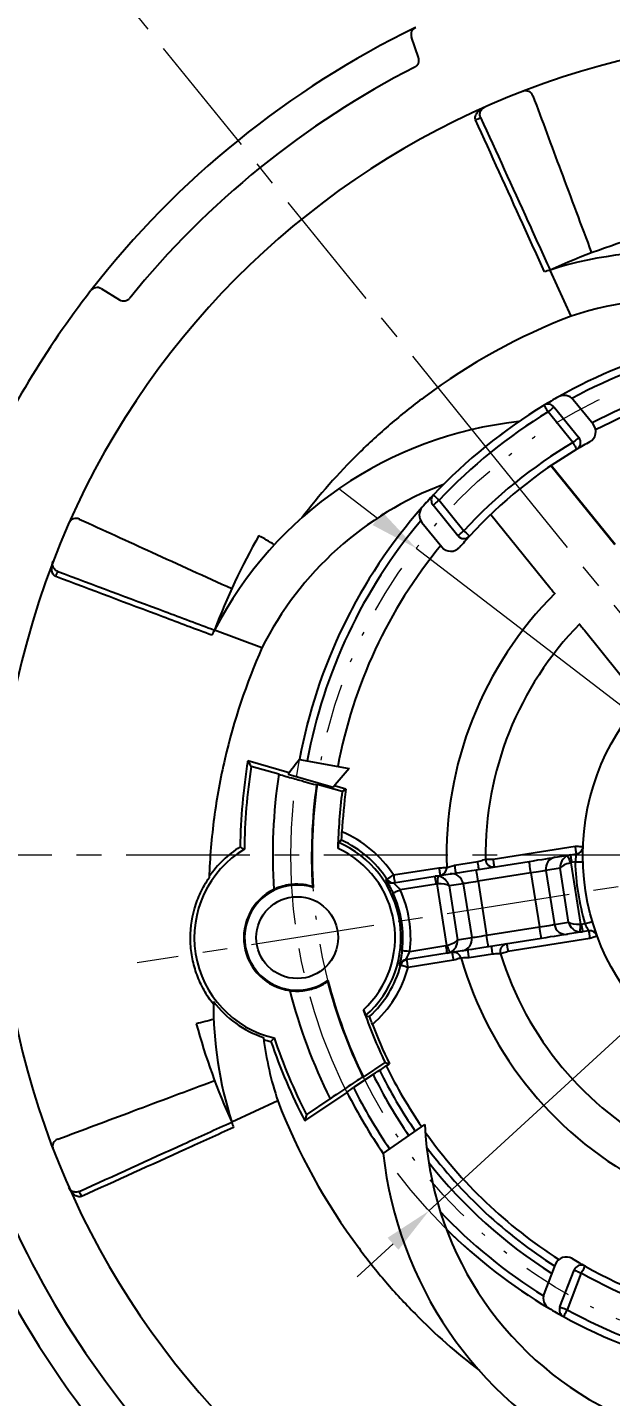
# Model space of a CAD drawing. Header units: millimetres. Extents: x 2517 to 6633, y 792 to 3241.
# Drawn here: x 3338.63 to 3353.6, y 991.24 to 1026.37 of the extents above; entities that cross this region are included whole.
import ezdxf

# ---------------------------------------------------------------- set-up
doc = ezdxf.new("R2010")
doc.units = ezdxf.units.MM
doc.linetypes.add('CENTER', pattern=[50.8, 31.75, -6.35, 6.35, -6.35])
doc.linetypes.add('DIVIDE', pattern=[31.75, 12.7, -6.35, 0, -6.35, 0, -6.35])
for name, color, linetype, lineweight in [('中心线', 1, 'CENTER', 9), ('双点划线', 5, 'DIVIDE', 9), ('实线', 7, 'Continuous', 25), ('尺寸标注', 2, 'Continuous', 9)]:
    doc.layers.add(name, color=color, linetype=linetype, lineweight=lineweight)
doc.styles.add('st', font='txt.shx')
doc.dimstyles.new('2st', dxfattribs={"dimscale": 0.5, "dimtxt": 2.5, "dimasz": 2.5, "dimexe": 1.25, "dimexo": 0, "dimtad": 1, "dimtoh": 1, "dimdec": 1, "dimlfac": 0.5, "dimdsep": 46, "dimtxsty": 'st', "dimcen": 0, "dimclrd": 256, "dimclre": 256, "dimclrt": 3, "dimadec": 0, "dimazin": 2, "dimtfac": 1, "dimtdec": 1, "dimtofl": 0, "dimtmove": 0, "dimatfit": 1, "dimfxl": 1, "dimlwd": -1, "dimlwe": -1, "dimarcsym": 0})
doc.dimstyles.new('st', dxfattribs={"dimscale": 0.5, "dimtxt": 2.5, "dimasz": 2.5, "dimexe": 1.25, "dimexo": 0, "dimtad": 1, "dimtoh": 1, "dimdsep": 46, "dimtxsty": 'st', "dimcen": 0, "dimclrd": 256, "dimclre": 256, "dimclrt": 3, "dimadec": 3, "dimazin": 2, "dimtfac": 1, "dimtmove": 0, "dimatfit": 1, "dimfxl": 1, "dimlwd": -1, "dimlwe": -1, "dimarcsym": 0})

# ---------------------------------------------------------------- blocks, each defined once
blk = doc.blocks.new('*D308')
at = {"layer": 'Defpoints', "color": 0, "ltscale": 0.1, "transparency": 16777216}
for p in [(3349.709, 1031.79), (3367.979, 1028.812), (3350.519, 1015.466), (3358.889, 1005.13), (3358.889, 1005.13)]:
    blk.add_point(p, dxfattribs=at)
at = {"layer": '中心线', "ltscale": 0.1, "transparency": 16777216}
for p, q in [((3367.979, 1028.812), (3369.217, 1032.037)), ((3350.519, 1015.466), (3340.751, 1027.528))]:
    blk.add_line(p, q, dxfattribs=at)
blk.add_arc((3358.889, 1005.13), 28.196, 71.5403, 126.4597, dxfattribs=at)
for points in [[(3367.887, 1032.071), (3367.746, 1031.679), (3368.993, 1031.453)], [(3342.26, 1027.643), (3342.005, 1027.972), (3341.144, 1027.043)]]:
    blk.add_solid(points, dxfattribs=at)
at = {"layer": '中心线', "color": 3, "ltscale": 0.1, "transparency": 16777216, "insert": (3355.489, 1034.065), "char_height": 1.25, "attachment_point": 5, "rotation": 6.7014, "style": 'st'}
blk.add_mtext('60°', dxfattribs=at)
blk = doc.blocks.new('*D309')
at = {"layer": 'Defpoints', "color": 0, "ltscale": 0.1, "transparency": 16777216}
for p in [(3368.84, 1014.252), (3348.937, 996.008)]:
    blk.add_point(p, dxfattribs=at)
at = {"layer": '尺寸标注', "ltscale": 0.1, "transparency": 16777216}
for p, q in [((3369.762, 1015.097), (3378.157, 1022.793)), ((3378.157, 1022.793), (3381.803, 1022.793)), ((3348.937, 996.008), (3368.84, 1014.252)), ((3348.016, 995.163), (3347.094, 994.318))]:
    blk.add_line(p, q, dxfattribs=at)
for points in [[(3369.621, 1015.25), (3369.903, 1014.943), (3368.84, 1014.252)], [(3347.875, 995.317), (3348.156, 995.01), (3348.937, 996.008)]]:
    blk.add_solid(points, dxfattribs=at)
at = {"layer": '尺寸标注', "color": 3, "ltscale": 0.1, "transparency": 16777216, "insert": (3380.136, 1023.73), "char_height": 1.25, "attachment_point": 5, "style": 'st'}
blk.add_mtext('∅27', dxfattribs=at)
blk = doc.blocks.new('*D414')
at = {"layer": 'Defpoints', "color": 0, "ltscale": 0.1, "transparency": 16777216}
for p in [(3348.61, 1013.007), (3369.168, 997.253)]:
    blk.add_point(p, dxfattribs=at)
at = {"layer": '尺寸标注', "ltscale": 0.1, "transparency": 16777216}
for p, q in [((3347.618, 1013.767), (3346.626, 1014.528)), ((3348.61, 1013.007), (3369.168, 997.253)), ((3370.16, 996.493), (3379.494, 989.34)), ((3379.494, 989.34), (3386.81, 989.34))]:
    blk.add_line(p, q, dxfattribs=at)
for points in [[(3347.744, 1013.933), (3347.491, 1013.602), (3348.61, 1013.007)], [(3370.286, 996.658), (3370.033, 996.327), (3369.168, 997.253)]]:
    blk.add_solid(points, dxfattribs=at)
at = {"layer": '尺寸标注', "color": 3, "ltscale": 0.1, "transparency": 16777216, "insert": (3383.308, 990.688), "char_height": 1.25, "attachment_point": 5, "style": 'st'}
blk.add_mtext('%%c26{}{\\H0.71x;\\C3;\\S+0.03^  0;}', dxfattribs=at)

msp = doc.modelspace()

# ---------------------------------------------------------------- linework, layer by layer
at = {"layer": '中心线', "ltscale": 0.1}
for p, q in [((3358.8888, 1005.13), (3350.5188, 1015.4661)), ((3372.608, 1007.3029), (3341.4506, 1002.3681)), ((3384.9778, 1005.13), (3326.5746, 1005.13))]:
    msp.add_line(p, q, dxfattribs=at)
msp.add_circle((3358.8888, 1005.13), 13.5, dxfattribs=at)
at = {"layer": '双点划线', "ltscale": 0.1}
msp.add_circle((3358.8888, 1005.13), 12.95, dxfattribs=at)
at = {"layer": '实线'}
for p, q in [((3348.6698, 1025.5932), (3348.4886, 1026.1195)), ((3351.3456, 1024.7285), (3351.3457, 1024.7285)), ((3352.5854, 1018.9614), (3352.0463, 1020.1444)), ((3340.5203, 1019.6668), (3340.9973, 1019.3802)), ((3352.1501, 1016.6296), (3352.7857, 1015.8446)), ((3353.1518, 1016.187), (3352.6408, 1016.8182)), ((3352.6303, 1015.7188), (3351.9947, 1016.5037)), ((3353.7059, 1013.0916), (3352.0627, 1015.1208)), ((3353.7206, 1013.1012), (3352.0772, 1015.1306)), ((3349.1969, 1014.2382), (3349.8326, 1013.4532)), ((3349.6772, 1013.3274), (3349.0415, 1014.1123)), ((3350.5229, 1013.872), (3352.0397, 1011.9988)), ((3348.7551, 1013.6716), (3349.2661, 1013.0404)), ((3344.6513, 1010.4532), (3343.4337, 1010.9084)), ((3352.9263, 1010.904), (3354.2609, 1009.2559)), ((3345.3497, 1007.2459), (3344.288, 1007.5504)), ((3345.6148, 1007.5902), (3346.893, 1007.3533)), ((3345.0813, 1007.2094), (3344.3761, 1007.4116)), ((3346.4826, 1006.873), (3345.3206, 1007.2062)), ((3346.0526, 1006.9399), (3346.0672, 1006.9494)), ((3346.7107, 1006.7649), (3346.0672, 1006.9494)), ((3346.5079, 1006.9047), (3346.5151, 1006.9027)), ((3346.8075, 1006.8279), (3346.5163, 1006.9114)), ((3346.7107, 1006.7649), (3346.8075, 1006.8279)), ((3350.5894, 1005.0305), (3352.6932, 1005.3637)), ((3350.3894, 1005.0281), (3350.5894, 1005.0305)), ((3352.1808, 1005.08), (3352.5684, 1005.1414)), ((3352.5684, 1005.1414), (3352.7244, 1005.1662)), ((3348.0271, 1004.6247), (3349.1941, 1004.8095)), ((3349.0932, 1004.591), (3349.4809, 1004.6524)), ((3349.5923, 1004.8726), (3350.1903, 1004.9673)), ((3350.1516, 1004.7587), (3351.51, 1004.9738)), ((3351.557, 1004.6775), (3350.1985, 1004.4623)), ((3351.557, 1004.6775), (3351.776, 1003.2947)), ((3352.3032, 1004.7957), (3351.9402, 1004.7382)), ((3351.9402, 1004.7382), (3352.1593, 1003.3554)), ((3352.5222, 1003.4129), (3352.3032, 1004.7957)), ((3352.5755, 1004.937), (3352.8248, 1003.3626)), ((3352.6911, 1004.9584), (3352.5997, 1004.9439)), ((3345.9508, 1004.3226), (3345.9651, 1004.3043)), ((3348.0244, 1004.4217), (3349.0932, 1004.591)), ((3349.1245, 1004.3935), (3348.1967, 1004.2465)), ((3349.399, 1002.82), (3349.1497, 1004.3944)), ((3349.8152, 1004.4016), (3349.4523, 1004.3442)), ((3349.4523, 1004.3442), (3349.6713, 1002.9614)), ((3349.8152, 1004.4016), (3350.0343, 1003.0189)), ((3350.1985, 1004.4623), (3350.4175, 1003.0796)), ((3350.4175, 1003.0796), (3351.776, 1003.2947)), ((3352.1593, 1003.3554), (3352.5222, 1003.4129)), ((3352.85, 1003.3636), (3352.9414, 1003.3781)), ((3349.6713, 1002.9614), (3350.0343, 1003.0189)), ((3351.8229, 1002.9984), (3350.4645, 1002.7833)), ((3353.0686, 1002.9932), (3350.9648, 1002.66)), ((3352.8813, 1003.1661), (3352.4936, 1003.1047)), ((3353.0373, 1003.1908), (3352.8813, 1003.1661)), ((3349.4061, 1002.6156), (3348.3372, 1002.4464)), ((3348.447, 1002.6662), (3349.3748, 1002.8132)), ((3349.7937, 1002.677), (3349.4061, 1002.6156)), ((3350.5657, 1002.5968), (3349.9678, 1002.5021)), ((3349.5695, 1002.439), (3348.4025, 1002.2542)), ((3346.3345, 1001.8999), (3346.3425, 1001.9217)), ((3347.257, 999.4376), (3347.812, 999.8119)), ((3347.812, 999.8119), (3347.9235, 999.7819)), ((3347.8398, 999.7254), (3347.9235, 999.7819)), ((3347.5011, 999.5075), (3346.9994, 999.1691)), ((3347.2401, 999.4421), (3347.257, 999.4376)), ((3345.7506, 998.3162), (3346.8362, 999.0485)), ((3345.0573, 998.8267), (3343.8744, 998.2876)), ((3345.7915, 998.4754), (3346.3997, 998.8857)), ((3347.7631, 997.4835), (3348.8344, 998.2199)), ((3352.1815, 994.6332), (3351.8905, 993.875)), ((3352.2992, 993.5444), (3352.6611, 994.4873)), ((3352.8478, 994.4157), (3352.4859, 993.4727))]:
    msp.add_line(p, q, dxfattribs=at)
at = {"layer": '实线', "flags": 128}
for points in [[(3351.6048, 1024.6119), (3351.6048, 1024.6119)], [(3351.891, 1016.6748), (3351.893, 1016.6715), (3351.8989, 1016.6618), (3351.9085, 1016.6459), (3351.9214, 1016.6247), (3351.9371, 1016.5988), (3351.955, 1016.5692), (3351.9744, 1016.5371), (3351.9947, 1016.5037)], [(3351.9947, 1016.5037), (3352.025, 1016.5283), (3352.0541, 1016.5519), (3352.081, 1016.5737), (3352.1046, 1016.5927), (3352.1239, 1016.6084), (3352.1383, 1016.62), (3352.1471, 1016.6272), (3352.1501, 1016.6296)], [(3352.6303, 1015.7188), (3352.6606, 1015.7433), (3352.6898, 1015.7669), (3352.7167, 1015.7887), (3352.7402, 1015.8078), (3352.7595, 1015.8234), (3352.7739, 1015.8351), (3352.7828, 1015.8422), (3352.7857, 1015.8446)], [(3352.6303, 1015.7188), (3352.6502, 1015.6852), (3352.6693, 1015.6529), (3352.6869, 1015.6231), (3352.7023, 1015.597), (3352.7149, 1015.5756), (3352.7243, 1015.5597), (3352.7301, 1015.5499), (3352.7321, 1015.5466)], [(3349.0415, 1014.1123), (3349.0445, 1014.1147), (3349.0533, 1014.1219), (3349.0677, 1014.1335), (3349.087, 1014.1492), (3349.1106, 1014.1683), (3349.1375, 1014.19), (3349.1666, 1014.2136), (3349.1969, 1014.2382)], [(3349.0512, 1014.3751), (3349.054, 1014.3725), (3349.0623, 1014.3647), (3349.0758, 1014.3521), (3349.0939, 1014.335), (3349.116, 1014.3143), (3349.1412, 1014.2906), (3349.1685, 1014.2649), (3349.1969, 1014.2382)], [(3339.9624, 1013.7552), (3339.9624, 1013.7552)], [(3349.6772, 1013.3274), (3349.6801, 1013.3298), (3349.689, 1013.3369), (3349.7034, 1013.3486), (3349.7227, 1013.3642), (3349.7462, 1013.3833), (3349.7731, 1013.4051), (3349.8023, 1013.4287), (3349.8326, 1013.4532)], [(3349.8326, 1013.4532), (3349.8613, 1013.4268), (3349.8889, 1013.4014), (3349.9144, 1013.378), (3349.9367, 1013.3575), (3349.955, 1013.3407), (3349.9686, 1013.3282), (3349.977, 1013.3205), (3349.9798, 1013.3179)], [(3344.3761, 1007.4116), (3344.3584, 1007.4394), (3344.288, 1007.5504)], [(3346.6074, 1005.4655), (3346.653, 1005.4944), (3346.6932, 1005.5196)], [(3352.6932, 1005.3637), (3352.7322, 1005.3622), (3352.7696, 1005.3608), (3352.8042, 1005.3595), (3352.8345, 1005.3584), (3352.8593, 1005.3574), (3352.8778, 1005.3567), (3352.8892, 1005.3563), (3352.893, 1005.3562)], [(3352.7244, 1005.1662), (3352.7238, 1005.1699), (3352.7221, 1005.1812), (3352.7192, 1005.1994), (3352.7153, 1005.224), (3352.7105, 1005.2539), (3352.7051, 1005.2881), (3352.6993, 1005.3252), (3352.6932, 1005.3637)], [(3350.6206, 1004.8329), (3350.62, 1004.8367), (3350.6183, 1004.848), (3350.6154, 1004.8662), (3350.6115, 1004.8908), (3350.6067, 1004.9207), (3350.6013, 1004.9549), (3350.5955, 1004.9919), (3350.5894, 1005.0305)], [(3351.51, 1004.9738), (3351.6241, 1004.9919), (3351.735, 1005.0094), (3351.8398, 1005.026), (3351.9355, 1005.0412), (3352.0196, 1005.0545), (3352.0897, 1005.0656), (3352.1439, 1005.0742), (3352.1808, 1005.08)], [(3352.5755, 1004.937), (3352.561, 1004.9717), (3352.547, 1005.0052), (3352.5341, 1005.0362), (3352.5227, 1005.0637), (3352.5131, 1005.0866), (3352.5057, 1005.1043), (3352.5008, 1005.116), (3352.4986, 1005.1213)], [(3352.5684, 1005.1414), (3352.569, 1005.1376), (3352.5708, 1005.1264), (3352.5737, 1005.1081), (3352.5776, 1005.0836), (3352.5823, 1005.0536), (3352.5877, 1005.0195), (3352.5936, 1004.9824), (3352.5997, 1004.9439)], [(3349.1941, 1004.8095), (3349.2331, 1004.8108), (3349.2705, 1004.812), (3349.3051, 1004.8132), (3349.3354, 1004.8142), (3349.3603, 1004.815), (3349.3787, 1004.8156), (3349.3901, 1004.816), (3349.3939, 1004.8161)], [(3349.1941, 1004.8095), (3349.2002, 1004.7709), (3349.206, 1004.7339), (3349.2114, 1004.6997), (3349.2162, 1004.6698), (3349.2201, 1004.6452), (3349.223, 1004.627), (3349.2247, 1004.6157), (3349.2253, 1004.6119)], [(3349.4809, 1004.6524), (3349.5177, 1004.6583), (3349.5719, 1004.6668), (3349.642, 1004.6779), (3349.7261, 1004.6913), (3349.8218, 1004.7064), (3349.9266, 1004.723), (3350.0375, 1004.7406), (3350.1516, 1004.7587)], [(3349.5923, 1004.8726), (3349.5984, 1004.834), (3349.6043, 1004.797), (3349.6097, 1004.7628), (3349.6144, 1004.7329), (3349.6183, 1004.7083), (3349.6212, 1004.6901), (3349.623, 1004.6788), (3349.6236, 1004.675)], [(3350.1985, 1004.4623), (3350.1894, 1004.5202), (3350.1806, 1004.5757), (3350.1725, 1004.627), (3350.1653, 1004.6719), (3350.1595, 1004.7087), (3350.1552, 1004.7361), (3350.1525, 1004.753), (3350.1516, 1004.7587)], [(3350.2216, 1004.7697), (3350.221, 1004.7735), (3350.2192, 1004.7848), (3350.2163, 1004.803), (3350.2124, 1004.8276), (3350.2077, 1004.8575), (3350.2023, 1004.8917), (3350.1964, 1004.9287), (3350.1903, 1004.9673)], [(3351.557, 1004.6775), (3351.5478, 1004.7353), (3351.539, 1004.7909), (3351.5309, 1004.8421), (3351.5238, 1004.887), (3351.5179, 1004.9239), (3351.5136, 1004.9513), (3351.5109, 1004.9681), (3351.51, 1004.9738)], [(3351.9402, 1004.7382), (3351.9192, 1004.7349), (3351.8882, 1004.73), (3351.8481, 1004.7236), (3351.8001, 1004.716), (3351.7454, 1004.7073), (3351.6855, 1004.6979), (3351.6221, 1004.6878), (3351.557, 1004.6775)], [(3352.6911, 1004.9584), (3352.7301, 1004.9595), (3352.7676, 1004.9605), (3352.8022, 1004.9615), (3352.8325, 1004.9623), (3352.8574, 1004.963), (3352.8758, 1004.9635), (3352.8872, 1004.9638), (3352.8911, 1004.9639)], [(3347.8259, 1004.5095), (3347.8296, 1004.5102), (3347.8445, 1004.5129), (3347.8594, 1004.5157)], [(3347.8594, 1004.5157), (3347.8629, 1004.5179), (3347.8726, 1004.5242), (3347.8882, 1004.5344), (3347.909, 1004.5479), (3347.9344, 1004.5644), (3347.9632, 1004.5832), (3347.9946, 1004.6035), (3348.0271, 1004.6247)], [(3348.0271, 1004.6247), (3348.0332, 1004.5861), (3348.0391, 1004.5491), (3348.0445, 1004.5149), (3348.0492, 1004.485), (3348.0531, 1004.4604), (3348.056, 1004.4422), (3348.0578, 1004.4309), (3348.0584, 1004.4271)], [(3349.1245, 1004.3935), (3349.1184, 1004.432), (3349.1126, 1004.4691), (3349.1071, 1004.5032), (3349.1024, 1004.5332), (3349.0985, 1004.5577), (3349.0956, 1004.576), (3349.0938, 1004.5872), (3349.0932, 1004.591)], [(3349.1658, 1004.5934), (3349.1653, 1004.5877), (3349.1643, 1004.5751), (3349.1628, 1004.556), (3349.1608, 1004.5312), (3349.1584, 1004.5015), (3349.1556, 1004.468), (3349.1527, 1004.4319), (3349.1497, 1004.3944)], [(3350.1985, 1004.4623), (3350.1333, 1004.452), (3350.07, 1004.442), (3350.0101, 1004.4325), (3349.9554, 1004.4238), (3349.9073, 1004.4162), (3349.8673, 1004.4099), (3349.8363, 1004.405), (3349.8152, 1004.4016)], [(3348.0153, 1004.1622), (3348.0191, 1004.164), (3348.0296, 1004.1688), (3348.0465, 1004.1767), (3348.069, 1004.1872), (3348.0964, 1004.1999), (3348.1277, 1004.2144), (3348.1615, 1004.2302), (3348.1967, 1004.2465)], [(3351.776, 1003.2947), (3351.8412, 1003.3051), (3351.9045, 1003.3151), (3351.9644, 1003.3246), (3352.0191, 1003.3332), (3352.0672, 1003.3409), (3352.1072, 1003.3472), (3352.1382, 1003.3521), (3352.1593, 1003.3554)], [(3351.8229, 1002.9984), (3351.822, 1003.0041), (3351.8193, 1003.021), (3351.815, 1003.0484), (3351.8092, 1003.0852), (3351.802, 1003.1301), (3351.7939, 1003.1813), (3351.7851, 1003.2369), (3351.776, 1003.2947)], [(3352.8248, 1003.3626), (3352.8218, 1003.3252), (3352.8189, 1003.2891), (3352.8161, 1003.2556), (3352.8137, 1003.2259), (3352.8117, 1003.2011), (3352.8102, 1003.182), (3352.8092, 1003.1694), (3352.8087, 1003.1636)], [(3352.85, 1003.3636), (3352.8561, 1003.3251), (3352.8619, 1003.288), (3352.8674, 1003.2538), (3352.8721, 1003.2239), (3352.876, 1003.1993), (3352.8789, 1003.1811), (3352.8807, 1003.1699), (3352.8813, 1003.1661)], [(3352.9414, 1003.3781), (3352.9789, 1003.3891), (3353.0148, 1003.3997), (3353.048, 1003.4095), (3353.0771, 1003.418), (3353.1009, 1003.4251), (3353.1187, 1003.4303), (3353.1296, 1003.4335), (3353.1333, 1003.4346)], [(3350.0343, 1003.0189), (3350.0553, 1003.0222), (3350.0863, 1003.0271), (3350.1264, 1003.0335), (3350.1744, 1003.0411), (3350.2291, 1003.0497), (3350.289, 1003.0592), (3350.3524, 1003.0693), (3350.4175, 1003.0796)], [(3350.4645, 1002.7833), (3350.4636, 1002.789), (3350.4609, 1002.8058), (3350.4566, 1002.8332), (3350.4507, 1002.8701), (3350.4436, 1002.915), (3350.4355, 1002.9662), (3350.4267, 1003.0218), (3350.4175, 1003.0796)], [(3352.4936, 1003.1047), (3352.4568, 1003.0988), (3352.4026, 1003.0902), (3352.3325, 1003.0791), (3352.2484, 1003.0658), (3352.1527, 1003.0507), (3352.0479, 1003.0341), (3351.937, 1003.0165), (3351.8229, 1002.9984)], [(3353.0373, 1003.1908), (3353.0379, 1003.187), (3353.0397, 1003.1757), (3353.0426, 1003.1575), (3353.0465, 1003.1329), (3353.0512, 1003.103), (3353.0566, 1003.0688), (3353.0625, 1003.0318), (3353.0686, 1002.9932)], [(3353.2564, 1003.0622), (3353.2527, 1003.0608), (3353.2421, 1003.0569), (3353.2247, 1003.0505), (3353.2014, 1003.042), (3353.1729, 1003.0315), (3353.1405, 1003.0196), (3353.1052, 1003.0067), (3353.0686, 1002.9932)], [(3348.2485, 1002.6904), (3348.2526, 1002.6899), (3348.2641, 1002.6885), (3348.2825, 1002.6862), (3348.3072, 1002.6832), (3348.3372, 1002.6796), (3348.3714, 1002.6754), (3348.4085, 1002.6709), (3348.447, 1002.6662)], [(3349.4061, 1002.6156), (3349.4055, 1002.6194), (3349.4037, 1002.6307), (3349.4008, 1002.6489), (3349.3969, 1002.6735), (3349.3922, 1002.7034), (3349.3868, 1002.7376), (3349.3809, 1002.7746), (3349.3748, 1002.8132)], [(3349.4759, 1002.6358), (3349.4737, 1002.6411), (3349.4688, 1002.6528), (3349.4614, 1002.6704), (3349.4518, 1002.6934), (3349.4404, 1002.7209), (3349.4275, 1002.7519), (3349.4135, 1002.7854), (3349.399, 1002.82)], [(3349.5695, 1002.439), (3349.5634, 1002.4776), (3349.5575, 1002.5146), (3349.5521, 1002.5488), (3349.5474, 1002.5787), (3349.5435, 1002.6033), (3349.5406, 1002.6215), (3349.5388, 1002.6328), (3349.5382, 1002.6366)], [(3350.4645, 1002.7833), (3350.3504, 1002.7652), (3350.2395, 1002.7476), (3350.1347, 1002.731), (3350.039, 1002.7159), (3349.9549, 1002.7026), (3349.8848, 1002.6915), (3349.8306, 1002.6829), (3349.7937, 1002.677)], [(3349.9678, 1002.5021), (3349.9617, 1002.5406), (3349.9558, 1002.5777), (3349.9504, 1002.6119), (3349.9456, 1002.6418), (3349.9417, 1002.6664), (3349.9389, 1002.6846), (3349.9371, 1002.6959), (3349.9365, 1002.6996)], [(3350.5344, 1002.7944), (3350.535, 1002.7906), (3350.5368, 1002.7793), (3350.5397, 1002.7611), (3350.5436, 1002.7365), (3350.5483, 1002.7066), (3350.5537, 1002.6724), (3350.5596, 1002.6354), (3350.5657, 1002.5968)], [(3350.9648, 1002.66), (3350.9275, 1002.6484), (3350.8917, 1002.6372), (3350.8587, 1002.627), (3350.8298, 1002.6179), (3350.806, 1002.6105), (3350.7884, 1002.605), (3350.7775, 1002.6017), (3350.7739, 1002.6005)], [(3350.9335, 1002.8576), (3350.9341, 1002.8538), (3350.9359, 1002.8425), (3350.9388, 1002.8243), (3350.9427, 1002.7997), (3350.9474, 1002.7698), (3350.9528, 1002.7356), (3350.9587, 1002.6986), (3350.9648, 1002.66)], [(3348.2094, 1002.306), (3348.2056, 1002.3055), (3348.1906, 1002.3035), (3348.1756, 1002.3016)], [(3348.4025, 1002.2542), (3348.3651, 1002.2643), (3348.329, 1002.2739), (3348.2957, 1002.2829), (3348.2665, 1002.2907), (3348.2425, 1002.2971), (3348.2246, 1002.302), (3348.2134, 1002.305), (3348.2094, 1002.306)], [(3348.4025, 1002.2542), (3348.3964, 1002.2927), (3348.3906, 1002.3298), (3348.3851, 1002.3639), (3348.3804, 1002.3939), (3348.3765, 1002.4184), (3348.3736, 1002.4367), (3348.3718, 1002.4479), (3348.3712, 1002.4517)], [(3349.7616, 1002.4945), (3349.758, 1002.4935), (3349.747, 1002.4903), (3349.7293, 1002.4852), (3349.7054, 1002.4783), (3349.6762, 1002.4699), (3349.643, 1002.4603), (3349.607, 1002.4499), (3349.5695, 1002.439)], [(3347.3121, 1001.0158), (3347.3645, 1001.0024), (3347.4105, 1000.9909)], [(3345.7915, 998.4754), (3345.7832, 998.4435), (3345.7506, 998.3162)], [(3339.4069, 997.846), (3339.4069, 997.846)], [(3352.6611, 994.4873), (3352.6647, 994.486), (3352.6753, 994.4819), (3352.6926, 994.4753), (3352.7158, 994.4663), (3352.7441, 994.4555), (3352.7764, 994.4431), (3352.8114, 994.4296), (3352.8478, 994.4157)], [(3352.9461, 994.5899), (3352.9442, 994.5865), (3352.9386, 994.5766), (3352.9295, 994.5605), (3352.9173, 994.5389), (3352.9024, 994.5125), (3352.8854, 994.4823), (3352.867, 994.4497), (3352.8478, 994.4157)], [(3352.2992, 993.5444), (3352.3027, 993.543), (3352.3134, 993.5389), (3352.3306, 993.5323), (3352.3538, 993.5234), (3352.3821, 993.5125), (3352.4144, 993.5001), (3352.4494, 993.4867), (3352.4859, 993.4727)], [(3352.4859, 993.4727), (3352.4671, 993.4385), (3352.449, 993.4056), (3352.4324, 993.3753), (3352.4178, 993.3487), (3352.4058, 993.3269), (3352.3969, 993.3107), (3352.3914, 993.3008), (3352.3896, 993.2974)]]:
    msp.add_lwpolyline(points, dxfattribs=at)
at = {"layer": '实线'}
for centre, radius in [((3358.8888, 1005.13), 6), ((3345.555, 1003.0182), 1.05)]:
    msp.add_circle(centre, radius, dxfattribs=at)
for centre, radius, start, end in [((3358.8888, 1005.13), 21, 71.98834, 66.01166), ((3358.8888, 1005.13), 23.6, 115.87237, 142.12763), ((3348.6777, 1026.1846), 0.2, 115.87237, 199), ((3348.4807, 1025.5281), 0.2, 297.03269, 19), ((3358.8888, 1005.13), 22.7, 117.03269, 140.96731), ((3351.4174, 1024.5419), 0.2, 20.5, 111.05093), ((3344.8207, 1035.8117), 12.954, 294.22006, 294.84442), ((3343.3784, 1038.9337), 16.3933, 294.34106, 294.83442), ((3358.8888, 1005.13), 16.5, 105.19016, 114.5), ((3355.0776, 1010.6149), 10, 62.63317, 107.64538), ((3358.8888, 1005.13), 23.6, 142.15701, 155.84299), ((3340.4173, 1019.4954), 0.2, 59, 142.12763), ((3341.1003, 1019.5516), 0.2, 239, 320.96731), ((3355.2887, 1010.7973), 8.6, 58.9399, 108.32049), ((3358.8888, 1005.13), 13.5, 90.20778, 119.40593), ((3358.8888, 1005.13), 13.3, 88.39485, 118.18283), ((3358.8888, 1005.13), 12.5, 86.0665, 117.46304), ((3358.8888, 1005.13), 12.3, 85.40936, 117.46828), ((3358.8888, 1005.13), 13.5, 121.22181, 136.77819), ((3358.8888, 1005.13), 13.5, 119.40593, 121.22181), ((3351.9947, 1016.5037), 0.2, 39, 121.22181), ((3352.4076, 1016.6294), 0.3, 39, 119.40593), ((3352.3155, 1006.3135), 10, 96.16078, 152.64538), ((3358.8888, 1005.13), 13.3, 121.22181, 136.77819), ((3352.9187, 1015.9982), 0.3, 298.78052, 39), ((3358.8888, 1005.13), 12.3, 120.58503, 137.41497), ((3358.8888, 1005.13), 12.1, 120.58503, 137.41497), ((3352.6303, 1015.7188), 0.2, 300.58503, 39), ((3358.8888, 1005.13), 12.1, 118.78052, 120.58503), ((3352.3357, 1006.5918), 8.6, 110.6115, 153.32049), ((3358.8888, 1005.13), 13.5, 136.77819, 138.59407), ((3349.1969, 1014.2382), 0.2, 136.77819, 219), ((3339.8795, 1013.5732), 0.2, 65.5, 156.05093), ((3358.8888, 1005.13), 13.5, 138.59407, 169.5), ((3348.9882, 1013.8604), 0.3, 138.59407, 219), ((3358.8888, 1005.13), 13.3, 139.81717, 169.5), ((3358.8888, 1005.13), 16.5, 150.19016, 159.5), ((3358.8888, 1005.13), 12.5, 140.53696, 169.5), ((3349.8326, 1013.4532), 0.2, 219, 317.41497), ((3358.8888, 1005.13), 12.1, 137.41497, 139.21948), ((3349.4993, 1013.2292), 0.3, 219, 319.21948), ((3327.3073, 1016.8547), 12.8885, 339.21868, 339.8462), ((3324.2537, 1017.9779), 16.1423, 339.33696, 339.838), ((3358.8888, 1005.13), 9.5, 134.95765, 181.89366), ((3358.8888, 1005.13), 8.5, 135.66155, 180.68714), ((3358.8888, 1005.13), 14.8, 170.58769, 179.16511), ((3353.4039, 1001.3188), 10, 141.16078, 143.93281), ((3358.8888, 1005.13), 14.6909, 171.06533, 179.39878), ((3358.8888, 1005.13), 13.9631, 171.43562, 183.60932), ((3353.2214, 1001.5299), 8.6, 137.37989, 141.59009), ((3358.8888, 1005.13), 12.9632, 171.97422, 183.57104), ((3358.8888, 1005.13), 12.95, 171.92356, 183.65559), ((3358.8888, 1005.13), 12.5, 171.78509, 171.84717), ((3358.8888, 1005.13), 12.2873, 172.3539, 179.19125), ((3358.8888, 1005.13), 12.2, 172, 177.16503), ((3345.555, 1003.0182), 2.9483, 33.01774, 67.06868), ((3345.555, 1003.0182), 2.75, 122.18095, 145.26428), ((3337.4335, 993.4943), 13.5929, 60.15233, 60.67738), ((3345.555, 1003.0182), 2.664, 311.26858, 66.73142), ((3345.555, 1003.0182), 2.7483, 33.01774, 65.53219), ((3352.6932, 1005.3637), 0.2, 279, 357.84006), ((3345.555, 1003.0182), 2.6409, 120.90239, 257.09761), ((3345.555, 1003.0182), 2.514, 312.63017, 65.36983), ((3350.5894, 1005.0305), 0.2, 180.68714, 279), ((3352.2315, 1004.7888), 0.2956, 99.88141, 189.85504), ((3349.1941, 1004.8095), 0.2, 279, 1.89366), ((3349.5226, 1004.3598), 0.2956, 8.14498, 98.1186), ((3358.8888, 1005.13), 6.2, 181.58633, 196.41367), ((3345.555, 1003.0182), 1.35, 72.31351, 305.68649), ((3347.9931, 1004.6193), 0.2, 213.29022, 248.18698), ((3348.0271, 1004.6246), 0.2, 213.01491, 278.99945), ((3347.9931, 1004.6193), 0.2, 248.18661, 279.00001), ((3345.555, 1003.0182), 1.3718, 116.01278, 261.98722), ((3345.555, 1003.0182), 2.7134, 353.06197, 24.93803), ((3345.555, 1003.0182), 2.9134, 353.06197, 24.93803), ((3352.4519, 1003.3973), 0.2956, 188.14491, 278.11858), ((3349.743, 1002.9683), 0.2956, 279.88144, 9.85512), ((3353.0686, 1002.9932), 0.2, 20.15994, 99), ((3349.5695, 1002.439), 0.2, 16.10634, 99), ((3350.9648, 1002.66), 0.2, 99, 197.31286), ((3358.8888, 1005.13), 8.5, 197.31286, 242.33845), ((3345.555, 1003.0182), 2.7483, 312.46781, 344.98226), ((3345.555, 1003.0182), 2.9483, 310.93132, 344.98226), ((3348.3685, 1002.2488), 0.2, 119.79925, 164.70938), ((3348.4025, 1002.2542), 0.2, 99.00082, 164.98479), ((3348.3685, 1002.2488), 0.2, 98.99971, 119.79874), ((3358.8888, 1005.13), 9.5, 196.10634, 243.04235), ((3358.8888, 1005.13), 12.9632, 194.42896, 206.02578), ((3358.8888, 1005.13), 12.95, 194.34441, 206.07644), ((3358.8888, 1005.13), 13.9631, 194.39068, 206.56438), ((3353.4039, 1001.3188), 10, 179.65029, 197.64538), ((3345.555, 1003.0182), 2.7037, 217.29602, 251.31182), ((3358.8888, 1005.13), 12.2873, 198.80875, 205.6461), ((3358.8888, 1005.13), 16.5, 195.19016, 204.5), ((3358.8888, 1005.13), 12.2, 200.83497, 206), ((3353.2214, 1001.5299), 8.6, 187.16719, 198.32049), ((3334.8615, 1009.5904), 13.6288, 317.32319, 317.84686), ((3358.8888, 1005.13), 14.6909, 198.60122, 206.93467), ((3345.555, 1003.0182), 2.75, 251.78144, 255.81905), ((3358.8888, 1005.13), 14.8, 198.83489, 207.41231), ((3358.8888, 1005.13), 12.3, 206.06546, 214.5), ((3358.8888, 1005.13), 12.7, 206.27717, 214.5), ((3358.8888, 1005.13), 12.5, 206.16091, 214.5), ((3358.8888, 1005.13), 13.5, 206.74483, 214.5), ((3358.8888, 1005.13), 13.3, 206.62755, 214.5), ((3358.8888, 1005.13), 23.6, 195.87237, 222.12763), ((3358.8888, 1005.13), 22.7, 197.03269, 220.96731), ((3357.427, 998.577), 8.6, 182.37989, 243.32049), ((3358.8888, 1005.13), 12.3, 215.25243, 237.46828), ((3339.4769, 997.6587), 0.2, 110.5, 201.05093), ((3358.8888, 1005.13), 12.5, 216.78509, 237.46304), ((3357.7053, 998.5567), 10, 186.16078, 242.64538), ((3358.8888, 1005.13), 12.7, 218.35908, 237.64716), ((3328.2071, 991.062), 12.954, 24.22006, 24.84442), ((3325.0851, 989.6197), 16.3933, 24.34106, 24.83442), ((3358.8888, 1005.13), 13.3, 223.39485, 238.18283), ((3358.8888, 1005.13), 13.5, 225.20778, 239.40593), ((3352.4616, 994.5257), 0.3, 58.78052, 159), ((3358.8888, 1005.13), 12.1, 238.78052, 240.58503), ((3352.8478, 994.4157), 0.2, 60.58503, 159), ((3358.8888, 1005.13), 12.1, 240.58503, 257.41497), ((3358.8888, 1005.13), 12.3, 240.58503, 257.41497), ((3352.1706, 993.7675), 0.3, 159, 239.40593), ((3358.8888, 1005.13), 13.5, 239.40593, 241.22181), ((3352.4859, 993.4727), 0.2, 159, 241.22181), ((3358.8888, 1005.13), 13.3, 241.22181, 256.77819), ((3358.8888, 1005.13), 13.5, 241.22181, 256.77819)]:
    msp.add_arc(centre, radius, start, end, dxfattribs=at)
for centre, major_axis, ratio, start_param, end_param in [((3352.5906, 1004.8412), (0.1403, 0.275), 0.9162457, 0.8329813, 2.1587989), ((3352.6153, 1004.8451), (-0.0469, 0.2963), 0.9903538, 0, 0.2449787), ((3352.5906, 1004.8412), (0.292, 0.0736), 0.3210395, 1.5418432, 2.8676609), ((3352.6153, 1004.8451), (0.1018, 0.0161), 0.9701425, 1.5707963, 1.815775), ((3349.1402, 1004.2947), (-0.0469, 0.2963), 0.9903538, 6.0382066, 6.2831853), ((3349.1402, 1004.2947), (0.1018, 0.0161), 0.9701425, 1.3258177, 1.5707963), ((3349.1649, 1004.2986), (0.3004, 0.0202), 0.3210395, 0.2739318, 1.5997494), ((3349.1649, 1004.2986), (0.2184, -0.2181), 0.9162457, 0.9827937, 2.3086114), ((3352.8096, 1003.4585), (0.3004, 0.0202), 0.3210395, 3.4155244, 4.7413421), ((3352.8096, 1003.4585), (0.2184, -0.2181), 0.9162457, 4.1243864, 5.450204), ((3352.8343, 1003.4624), (-0.1018, -0.0161), 0.9701425, 1.3258177, 1.5707963), ((3349.3839, 1002.9159), (0.292, 0.0736), 0.3210395, 4.6834359, 6.0092535), ((3349.3839, 1002.9159), (0.1403, 0.275), 0.9162457, 3.9745739, 5.3003916), ((3352.8343, 1003.4624), (-0.0469, 0.2963), 0.9903538, 2.896614, 3.1415927), ((3349.3592, 1002.912), (-0.1018, -0.0161), 0.9701425, 1.5707963, 1.815775), ((3349.3592, 1002.912), (-0.0469, 0.2963), 0.9903538, 3.1415927, 3.3865713)]:
    msp.add_ellipse(centre, major_axis=major_axis, ratio=ratio, start_param=start_param, end_param=end_param, dxfattribs=at)
for points in [[(3348.5905, 1026.3645), (3348.5941, 1026.3663), (3348.5977, 1026.3681), (3348.6014, 1026.3698)], [(3350.1352, 1023.9976), (3350.1351, 1023.9977), (3350.1351, 1023.9978), (3350.135, 1023.998)], [(3350.2634, 1024.0566), (3350.2635, 1024.0565), (3350.2635, 1024.0564), (3350.2635, 1024.0563)], [(3352.0463, 1020.1444), (3351.9987, 1020.1292), (3351.9511, 1020.1137), (3351.9036, 1020.0978)], [(3340.252, 1019.6086), (3340.2544, 1019.6118), (3340.2569, 1019.615), (3340.2594, 1019.6182)], [(3344.9689, 1013.0979), (3344.8366, 1013.1761), (3344.7043, 1013.2543), (3344.572, 1013.3325)], [(3339.4066, 1012.4141), (3339.4067, 1012.4141), (3339.4068, 1012.414), (3339.4069, 1012.414)], [(3339.3576, 1012.2817), (3339.3575, 1012.2817), (3339.3574, 1012.2818), (3339.3573, 1012.2818)], [(3343.4337, 1010.9084), (3343.4107, 1010.864), (3343.388, 1010.8194), (3343.3657, 1010.7746)], [(3343.4118, 1000.9214), (3343.263, 1000.8831), (3343.1141, 1000.8448), (3342.9652, 1000.8066)], [(3343.8744, 998.2876), (3343.8896, 998.2399), (3343.9051, 998.1923), (3343.921, 998.1449)], [(3339.9622, 996.5047), (3339.9623, 996.5047), (3339.9624, 996.5048), (3339.9624, 996.5048)], [(3340.0212, 996.3764), (3340.021, 996.3764), (3340.0209, 996.3763), (3340.0208, 996.3763)]]:
    msp.add_open_spline(points, degree=3, dxfattribs=at)
for points, knots in [([(3350.135, 1023.998), (3350.1249, 1024.0206), (3350.123, 1024.0449), (3350.1277, 1024.087), (3350.1339, 1024.106), (3350.1569, 1024.1574), (3350.1784, 1024.1855), (3350.2488, 1024.2595), (3350.3043, 1024.2954), (3350.3643, 1024.3221)], [0, 0, 0, 0, 0.125, 0.125, 0.25, 0.25, 0.5, 0.5, 1, 1, 1, 1]), ([(3350.2634, 1024.0566), (3350.2532, 1024.0792), (3350.2481, 1024.102), (3350.2446, 1024.1404), (3350.2458, 1024.157), (3350.253, 1024.2011), (3350.2629, 1024.2238), (3350.2979, 1024.2815), (3350.329, 1024.3063), (3350.3643, 1024.3221)], [0, 0, 0, 0, 0.125, 0.125, 0.25, 0.25, 0.5, 0.5, 1, 1, 1, 1]), ([(3351.6048, 1024.6119), (3351.844, 1023.9722), (3352.0831, 1023.3325), (3352.3223, 1022.6927), (3352.585, 1021.9902), (3352.8477, 1021.2876), (3353.1103, 1020.5851)], [0.0002009624, 0.0002009624, 0.0002009624, 0.0002009624, 0.0022498948, 0.0022498948, 0.0022498948, 0.0045000334, 0.0045000334, 0.0045000334, 0.0045000334]), ([(3351.9036, 1020.0978), (3351.7181, 1020.5073), (3351.5325, 1020.9167), (3351.3469, 1021.3262), (3350.9431, 1022.2167), (3350.5392, 1023.1072), (3350.1352, 1023.9976)], [0, 0, 0, 0, 0.0013486886, 0.0013486886, 0.0013486886, 0.0042820691, 0.0042820691, 0.0042820691, 0.0042820691]), ([(3350.2635, 1024.0563), (3350.669, 1023.1666), (3351.0745, 1022.2769), (3351.4799, 1021.3872), (3351.6687, 1020.9729), (3351.8575, 1020.5586), (3352.0463, 1020.1444)], [0, 0, 0, 0, 0.0029332693, 0.0029332693, 0.0029332693, 0.0042990612, 0.0042990612, 0.0042990612, 0.0042990612]), ([(3352.5854, 1018.9614), (3351.2585, 1018.4494), (3349.9832, 1017.753), (3348.5119, 1016.6581), (3348.223, 1016.4272), (3347.6632, 1015.9469), (3347.3921, 1015.6975), (3346.6063, 1014.9227), (3346.1192, 1014.371), (3345.6719, 1013.7876)], [0, 0, 0, 0, 0.5, 0.5, 0.625, 0.625, 0.75, 0.75, 1, 1, 1, 1]), ([(3339.9624, 1013.7552), (3340.5839, 1013.472), (3341.2054, 1013.1888), (3341.8269, 1012.9056), (3342.5094, 1012.5945), (3343.1919, 1012.2835), (3343.8744, 1011.9725)], [0.0002009624, 0.0002009624, 0.0002009624, 0.0002009624, 0.0022498948, 0.0022498948, 0.0022498948, 0.0045000334, 0.0045000334, 0.0045000334, 0.0045000334]), ([(3339.3573, 1012.2818), (3339.3341, 1012.2907), (3339.3156, 1012.3065), (3339.2891, 1012.3396), (3339.2801, 1012.3574), (3339.26, 1012.41), (3339.2553, 1012.4451), (3339.2528, 1012.5472), (3339.2666, 1012.6118), (3339.2903, 1012.6732)], [0, 0, 0, 0, 0.125, 0.125, 0.25, 0.25, 0.5, 0.5, 1, 1, 1, 1]), ([(3339.4066, 1012.4141), (3339.3834, 1012.4228), (3339.3636, 1012.4354), (3339.334, 1012.4601), (3339.3231, 1012.4726), (3339.2971, 1012.5089), (3339.288, 1012.5319), (3339.2719, 1012.5976), (3339.2764, 1012.637), (3339.2903, 1012.6732)], [0, 0, 0, 0, 0.125, 0.125, 0.25, 0.25, 0.5, 0.5, 1, 1, 1, 1]), ([(3339.4069, 1012.414), (3340.3227, 1012.0716), (3341.2385, 1011.7292), (3342.1544, 1011.3867), (3342.5808, 1011.2273), (3343.0072, 1011.0679), (3343.4337, 1010.9084)], [0, 0, 0, 0, 0.0029332693, 0.0029332693, 0.0029332693, 0.0042990612, 0.0042990612, 0.0042990612, 0.0042990612]), ([(3343.3657, 1010.7746), (3342.9449, 1010.9329), (3342.5242, 1011.0912), (3342.1034, 1011.2495), (3341.1882, 1011.5937), (3340.273, 1011.9378), (3339.3576, 1012.2817)], [0, 0, 0, 0, 0.0013486886, 0.0013486886, 0.0013486886, 0.0042820691, 0.0042820691, 0.0042820691, 0.0042820691]), ([(3352.0397, 1011.9988), (3352.073, 1011.9577), (3352.1059, 1011.9177), (3352.1536, 1011.8608), (3352.1681, 1011.8444), (3352.1688, 1011.845)], [0, 0, 0, 0, 0.5, 0.5, 1, 1, 1, 1]), ([(3352.802, 1011.0631), (3352.8013, 1011.0624), (3352.8146, 1011.0447), (3352.8604, 1010.9859), (3352.8929, 1010.9452), (3352.9263, 1010.904)], [0, 0, 0, 0, 0.5, 0.5, 1, 1, 1, 1]), ([(3344.6513, 1010.4532), (3344.2484, 1009.544), (3343.927, 1008.5888), (3343.5827, 1007.1061), (3343.4908, 1006.6035), (3343.3554, 1005.5846), (3343.312, 1005.0683), (3343.2939, 1004.5537)], [0, 0, 0, 0, 0.5, 0.5, 0.75, 0.75, 1, 1, 1, 1]), ([(3345.0813, 1007.2094), (3345.2081, 1007.1731), (3345.3325, 1007.1376), (3345.5659, 1007.0716), (3345.673, 1007.0415), (3345.9423, 1006.9668), (3346.05, 1006.9383), (3346.0526, 1006.9399)], [0, 0, 0, 0, 0.25, 0.25, 0.5, 0.5, 1, 1, 1, 1]), ([(3346.6932, 1005.5196), (3346.6937, 1005.5199), (3346.695, 1005.5454), (3346.6986, 1005.6254), (3346.701, 1005.6792), (3346.7037, 1005.7334)], [0, 0, 0, 0, 0.5, 0.5, 1, 1, 1, 1]), ([(3346.6027, 1005.3035), (3346.6033, 1005.3445), (3346.6042, 1005.3848), (3346.6061, 1005.4462), (3346.607, 1005.4653), (3346.6074, 1005.4655)], [0, 0, 0, 0, 0.5, 0.5, 1, 1, 1, 1]), ([(3350.1903, 1004.9673), (3350.2419, 1004.9827), (3350.2926, 1004.9981), (3350.3667, 1005.021), (3350.3894, 1005.0281), (3350.3894, 1005.0281)], [0, 0, 0, 0, 0.5, 0.5, 1, 1, 1, 1]), ([(3352.7244, 1005.1662), (3352.7244, 1005.1662), (3352.7188, 1005.1421), (3352.7045, 1005.0649), (3352.6964, 1005.0122), (3352.6911, 1004.9584)], [0, 0, 0, 0, 0.5, 0.5, 1, 1, 1, 1]), ([(3349.3939, 1004.8161), (3349.3939, 1004.8161), (3349.4163, 1004.8223), (3349.4899, 1004.8431), (3349.5408, 1004.8576), (3349.5923, 1004.8726)], [0, 0, 0, 0, 0.5, 0.5, 1, 1, 1, 1]), ([(3343.4039, 1001.3077), (3343.3145, 1001.4212), (3343.2345, 1001.541), (3343.0935, 1001.7931), (3343.0325, 1001.9258), (3342.9336, 1002.1953), (3342.8949, 1002.3331), (3342.8393, 1002.6142), (3342.8223, 1002.7586), (3342.806, 1003.1919), (3342.84, 1003.4779), (3342.9608, 1003.9002), (3343.0127, 1004.0385), (3343.1371, 1004.3034), (3343.21, 1004.4311), (3343.2939, 1004.5537)], [0, 0, 0, 0, 0.125, 0.125, 0.25, 0.25, 0.375, 0.375, 0.5, 0.5, 0.75, 0.75, 0.875, 0.875, 1, 1, 1, 1]), ([(3345.9508, 1004.3226), (3345.9495, 1004.3242), (3345.9213, 1004.3347), (3345.817, 1004.3615), (3345.7408, 1004.3772), (3345.5537, 1004.3915), (3345.44, 1004.3895), (3345.2006, 1004.3488), (3345.073, 1004.3094), (3344.9533, 1004.251)], [0, 0, 0, 0, 0.25, 0.25, 0.5, 0.5, 0.75, 0.75, 1, 1, 1, 1]), ([(3347.8259, 1004.5095), (3347.8262, 1004.5087), (3347.8271, 1004.5063), (3347.8416, 1004.4828), (3347.8512, 1004.467)], [0, 0, 0, 0, 0.3279312, 1, 1, 1, 1]), ([(3347.8512, 1004.467), (3347.8515, 1004.4666), (3347.8598, 1004.4529), (3347.8972, 1004.3908), (3347.9549, 1004.2874), (3347.9953, 1004.2037), (3348.0153, 1004.1622)], [0, 0, 0, 0, 0.0105877, 0.3477197, 0.6762921, 1, 1, 1, 1]), ([(3348.1967, 1004.2465), (3348.16, 1004.2923), (3348.1198, 1004.3339), (3348.0512, 1004.3986), (3348.0233, 1004.4216), (3348.0244, 1004.4217)], [0, 0, 0, 0, 0.5, 0.5, 1, 1, 1, 1]), ([(3352.9414, 1003.3781), (3352.9631, 1003.3285), (3352.987, 1003.281), (3353.0245, 1003.212), (3353.0373, 1003.1908), (3353.0373, 1003.1908)], [0, 0, 0, 0, 0.5, 0.5, 1, 1, 1, 1]), ([(3348.2485, 1002.6904), (3348.2435, 1002.6531), (3348.2325, 1002.5714), (3348.2122, 1002.4632), (3348.1967, 1002.3929), (3348.1921, 1002.3731), (3348.1917, 1002.3718)], [0, 0, 0, 0, 0.2938926, 0.6440824, 0.9757207, 1, 1, 1, 1]), ([(3348.3372, 1002.4464), (3348.3361, 1002.4462), (3348.3556, 1002.4767), (3348.4006, 1002.559), (3348.4262, 1002.6113), (3348.447, 1002.6662)], [0, 0, 0, 0, 0.5, 0.5, 1, 1, 1, 1]), ([(3350.7739, 1002.6005), (3350.7739, 1002.6005), (3350.7501, 1002.6003), (3350.6727, 1002.5991), (3350.6196, 1002.5981), (3350.5657, 1002.5968)], [0, 0, 0, 0, 0.5, 0.5, 1, 1, 1, 1]), ([(3348.1917, 1002.3718), (3348.1871, 1002.3522), (3348.1773, 1002.311), (3348.1762, 1002.3048), (3348.1756, 1002.3016)], [0, 0, 0, 0, 0.4767701, 1, 1, 1, 1]), ([(3349.9678, 1002.5021), (3349.9142, 1002.5004), (3349.8615, 1002.4985), (3349.7848, 1002.4955), (3349.7616, 1002.4945), (3349.7616, 1002.4945)], [0, 0, 0, 0, 0.5, 0.5, 1, 1, 1, 1]), ([(3345.3637, 1001.6597), (3345.4295, 1001.6505), (3345.4948, 1001.6462), (3345.624, 1001.6468), (3345.6883, 1001.6519), (3345.8691, 1001.6783), (3345.9775, 1001.7114), (3346.1522, 1001.7832), (3346.2193, 1001.8215), (3346.3104, 1001.8795), (3346.3338, 1001.898), (3346.3345, 1001.8999)], [0, 0, 0, 0, 0.125, 0.125, 0.25, 0.25, 0.5, 0.5, 0.75, 0.75, 1, 1, 1, 1]), ([(3347.3121, 1001.0158), (3347.312, 1001.0158), (3347.3109, 1001.0185), (3347.3089, 1001.0236), (3347.307, 1001.0286), (3347.3042, 1001.0361), (3347.3008, 1001.0454), (3347.2973, 1001.055), (3347.2931, 1001.0666), (3347.2886, 1001.0795), (3347.2837, 1001.0931), (3347.2783, 1001.1085), (3347.2728, 1001.1243), (3347.2679, 1001.1386), (3347.2627, 1001.1536), (3347.2576, 1001.1685)], [0, 0, 0, 0, 0.00004759373, 0.00004759373, 0.00004759373, 0.00009510557, 0.00009510557, 0.00009510557, 0.00014386629, 0.00014386629, 0.00014386629, 0.00019591639, 0.00019591639, 0.00019591639, 0.00024289214, 0.00024289214, 0.00024289214, 0.00024289214]), ([(3347.4865, 1000.7908), (3347.4672, 1000.8416), (3347.4484, 1000.8915), (3347.4201, 1000.967), (3347.4111, 1000.9907), (3347.4105, 1000.9909)], [0, 0, 0, 0, 0.5, 0.5, 1, 1, 1, 1]), ([(3347.6716, 999.6141), (3347.6718, 999.6137), (3347.6903, 999.6256), (3347.7525, 999.6668), (3347.7958, 999.6958), (3347.8398, 999.7254)], [0, 0, 0, 0, 0.5, 0.5, 1, 1, 1, 1]), ([(3347.2401, 999.4421), (3347.2386, 999.4425), (3347.2155, 999.4282), (3347.1292, 999.3726), (3347.0662, 999.3312), (3346.8335, 999.1772), (3346.6183, 999.0331), (3346.3997, 998.8857)], [0, 0, 0, 0, 0.25, 0.25, 0.5, 0.5, 1, 1, 1, 1]), ([(3347.5011, 999.5075), (3347.5451, 999.5372), (3347.5883, 999.5661), (3347.6505, 999.6073), (3347.6691, 999.6193), (3347.6693, 999.6188)], [0, 0, 0, 0, 0.5, 0.5, 1, 1, 1, 1]), ([(3339.4069, 997.846), (3340.0466, 998.0852), (3340.6863, 998.3244), (3341.326, 998.5636), (3342.0286, 998.8263), (3342.7311, 999.0889), (3343.4337, 999.3516)], [0.0002009624, 0.0002009624, 0.0002009624, 0.0002009624, 0.0022498948, 0.0022498948, 0.0022498948, 0.0045000334, 0.0045000334, 0.0045000334, 0.0045000334]), ([(3346.833, 999.0548), (3346.8328, 999.0552), (3346.8509, 999.0679), (3346.9123, 999.1102), (3346.9554, 999.1394), (3346.9994, 999.1691)], [0, 0, 0, 0, 0.5, 0.5, 1, 1, 1, 1]), ([(3345.0573, 998.8267), (3345.5694, 997.4997), (3346.2657, 996.2245), (3347.3607, 994.7531), (3347.5915, 994.4643), (3348.0718, 993.9044), (3348.3213, 993.6333), (3349.096, 992.8476), (3349.6478, 992.3604), (3350.2312, 991.9131)], [0, 0, 0, 0, 0.5, 0.5, 0.625, 0.625, 0.75, 0.75, 1, 1, 1, 1]), ([(3339.9624, 996.5048), (3340.8522, 996.9103), (3341.7419, 997.3157), (3342.6316, 997.7212), (3343.0459, 997.91), (3343.4601, 998.0988), (3343.8744, 998.2876)], [0, 0, 0, 0, 0.0029332693, 0.0029332693, 0.0029332693, 0.0042990612, 0.0042990612, 0.0042990612, 0.0042990612]), ([(3343.921, 998.1449), (3343.5115, 997.9593), (3343.102, 997.7737), (3342.6926, 997.5881), (3341.802, 997.1844), (3340.9116, 996.7805), (3340.0212, 996.3764)], [0, 0, 0, 0, 0.0013486886, 0.0013486886, 0.0013486886, 0.0042820691, 0.0042820691, 0.0042820691, 0.0042820691]), ([(3340.0208, 996.3763), (3339.9982, 996.3661), (3339.9739, 996.3642), (3339.9317, 996.3689), (3339.9128, 996.3751), (3339.8614, 996.3981), (3339.8333, 996.4196), (3339.7593, 996.49), (3339.7234, 996.5455), (3339.6967, 996.6056)], [0, 0, 0, 0, 0.125, 0.125, 0.25, 0.25, 0.5, 0.5, 1, 1, 1, 1]), ([(3339.9622, 996.5047), (3339.9396, 996.4944), (3339.9167, 996.4893), (3339.8784, 996.4859), (3339.8618, 996.487), (3339.8177, 996.4943), (3339.795, 996.5041), (3339.7372, 996.5392), (3339.7124, 996.5702), (3339.6967, 996.6056)], [0, 0, 0, 0, 0.125, 0.125, 0.25, 0.25, 0.5, 0.5, 1, 1, 1, 1])]:
    msp.add_open_spline(points, degree=3, knots=knots, dxfattribs=at)

# ---------------------------------------------------------------- dimensions: what is measured, and where the dimension line sits
at = {"layer": '中心线', "ltscale": 0.1}
dim = msp.add_angular_dim_2l(base=(3349.709, 1031.79), line1=((3358.8888, 1005.13), (3350.5188, 1015.4661)), line2=((3358.8888, 1005.13), (3367.9794, 1028.812)), dimstyle='2st', dxfattribs=at)
dim.commit()
dim.dimension.update_dxf_attribs({"geometry": '*D308', "text_midpoint": (3355.5984, 1033.1335), "dimtype": 162})
at = {"layer": '尺寸标注', "ltscale": 0.1}
dim = msp.add_diameter_dim_2p(p1=(3348.9371, 996.0078), p2=(3368.8404, 1014.2522), dimstyle='st', dxfattribs=at)
dim.commit()
dim.dimension.update_dxf_attribs({"geometry": '*D309', "text_midpoint": (3380.1364, 1022.7926), "dimtype": 163})
dim = msp.add_diameter_dim_2p(p1=(3348.6099, 1013.0071), p2=(3369.1676, 997.253), text='%%c26{}{\\H0.71x;\\C3;\\S+0.03^  0;}', dimstyle='st', override={"dimtp": 0.03, "dimtm": 0, "dimtdec": 2, "dimtzin": 8}, dxfattribs=at)
dim.commit()
dim.dimension.update_dxf_attribs({"geometry": '*D414', "text_midpoint": (3383.3082, 989.3398), "dimtype": 163})

doc.saveas('drawing.dxf')
